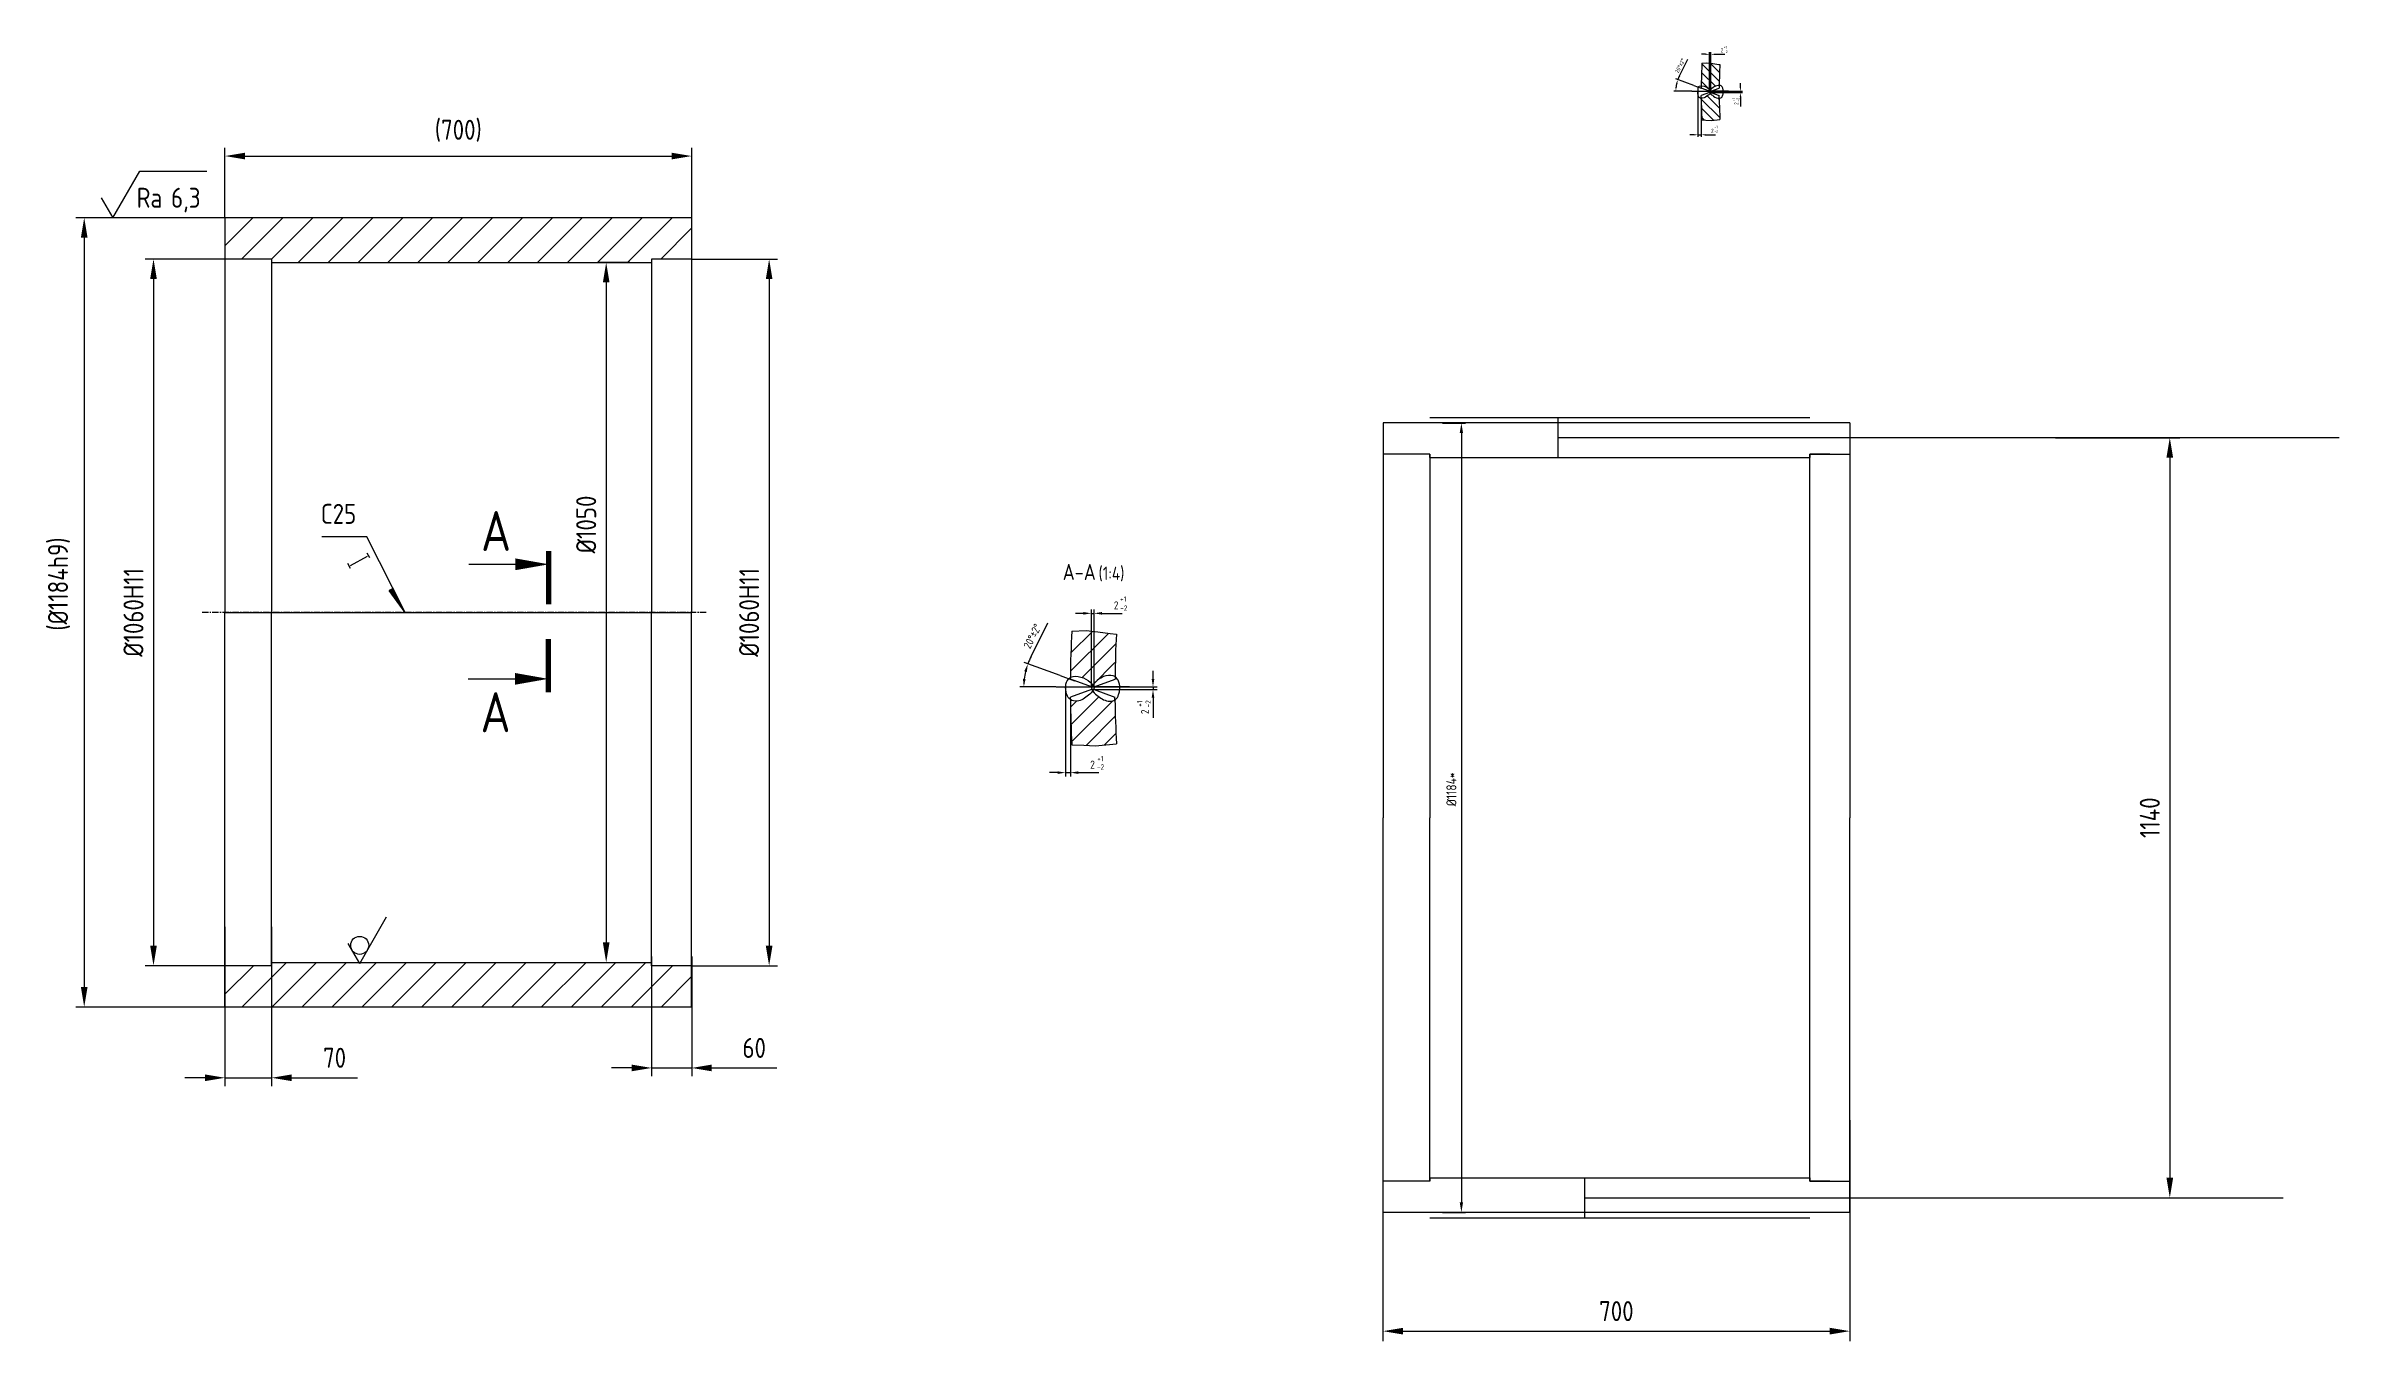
# Model space of a CAD drawing. Header units: millimetres. Extents: x 37984 to 44863, y -3403 to -1186.
# Drawn here: x 37984 to 41423, y -3128 to -1186 of the extents above; entities that cross this region are included whole.
import ezdxf
from ezdxf.enums import TextEntityAlignment as Align

# ---------------------------------------------------------------- set-up
doc = ezdxf.new("R2010")
doc.units = ezdxf.units.MM
doc.linetypes.add('CENTER', pattern=[50.8, 31.75, -6.35, 6.35, -6.35])
for name, color, linetype in [('Bord', 1, 'Continuous'), ('Cen', 5, 'CENTER'), ('Con', 6, 'Continuous'), ('Cont', 6, 'Continuous'), ('Dim', 7, 'Continuous'), ('Hatch', 2, 'Continuous'), ('Text', 3, 'Continuous'), ('Textb', 6, 'Continuous')]:
    doc.layers.add(name, color=color, linetype=linetype)
doc.styles.add('DIM', font='times.ttf', dxfattribs={"width": 0.8})
doc.styles.add('Style1', font='romans.shx', dxfattribs={"width": 0.8})
doc.dimstyles.new('LIN 2', dxfattribs={"dimscale": 2, "dimtxt": 3, "dimasz": 3, "dimexe": 1.5, "dimexo": 0, "dimgap": 1.5, "dimtad": 1, "dimdec": 0, "dimrnd": 1, "dimdsep": 46, "dimtxsty": 'Style1', "dimcen": 0, "dimdle": 2, "dimclrd": 256, "dimclrt": 3, "dimadec": 0, "dimazin": 0, "dimtfac": 0.666667, "dimtdec": 0, "dimtmove": 0, "dimatfit": 2, "dimfxl": 1, "dimtvp": 0.833333, "dimtolj": 1, "dimtzin": 0, "dimarcsym": 0})
doc.dimstyles.new('Lin 5', dxfattribs={"dimscale": 5, "dimtxt": 3, "dimasz": 3, "dimexe": 1.25, "dimexo": 0, "dimgap": 1.5, "dimtad": 1, "dimtoh": 1, "dimdec": 0, "dimtxsty": 'Style1', "dimcen": 2.5, "dimclrt": 3, "dimadec": 0, "dimazin": 0, "dimtfac": 1, "dimtdec": 0, "dimtmove": 0, "dimatfit": 2, "dimfxl": 1, "dimarcsym": 0})
doc.dimstyles.new('LIN2', dxfattribs={"dimscale": 2, "dimtxt": 3, "dimasz": 3, "dimexe": 1.5, "dimexo": 0, "dimgap": 1.5, "dimtad": 1, "dimdec": 4, "dimrnd": 1, "dimdsep": 46, "dimtxsty": 'DIM', "dimcen": 0, "dimdle": 2, "dimclrd": 256, "dimclrt": 3, "dimadec": 0, "dimazin": 0, "dimtfac": 0.666667, "dimtdec": 4, "dimtmove": 0, "dimatfit": 3, "dimfxl": 1, "dimtvp": 0.833333, "dimtolj": 1, "dimtzin": 0, "dimarcsym": 0})
doc.dimstyles.new('Svarka10', dxfattribs={"dimscale": 10, "dimtxt": 3, "dimasz": 4, "dimexe": 1.25, "dimexo": 0, "dimgap": 1.5, "dimtad": 1, "dimtoh": 1, "dimdec": 0, "dimtxsty": 'Style1', "dimblk": 'Arrow', "dimcen": 2.5, "dimclrt": 3, "dimadec": 0, "dimazin": 0, "dimtfac": 1, "dimtdec": 0, "dimtmove": 0, "dimatfit": 3, "dimldrblk": 'Arrow', "dimfxl": 1, "dimarcsym": 0})

# ---------------------------------------------------------------- blocks, each defined once
blk = doc.blocks.new('*D44')
at = {"layer": 'Dim', "color": 0, "lineweight": -2, "transparency": 16777216}
for p, q in [((38859.7, -1510.3), (38811.5, -1510.3)), ((38824, -1540.3), (38824, -2530.3)), ((38778.7, -2560.3), (38836.5, -2560.3))]:
    blk.add_line(p, q, dxfattribs=at)
at = {"layer": 'Dim', "color": 0, "transparency": 16777216}
for points in [[(38819, -1540.3), (38829, -1540.3), (38824, -1510.3)], [(38819, -2530.3), (38829, -2530.3), (38824, -2560.3)]]:
    blk.add_solid(points, dxfattribs=at)
at = {"layer": 'Dim', "color": 3, "transparency": 16777216, "insert": (38794, -1903.4), "char_height": 30, "attachment_point": 5, "rotation": 90, "style": 'Style1'}
blk.add_mtext('%%c1050', dxfattribs=at)
blk = doc.blocks.new('*D45')
at = {"layer": 'Dim', "color": 0, "lineweight": -2, "transparency": 16777216}
for p, q in [((38252.2, -1443.3), (38028.7, -1443.3)), ((38041.2, -1473.3), (38041.2, -2597.3)), ((38341.2, -2627.3), (38028.7, -2627.3))]:
    blk.add_line(p, q, dxfattribs=at)
at = {"layer": 'Dim', "color": 0, "transparency": 16777216}
for points in [[(38036.2, -1473.3), (38046.2, -1473.3), (38041.2, -1443.3)], [(38036.2, -2597.3), (38046.2, -2597.3), (38041.2, -2627.3)]]:
    blk.add_solid(points, dxfattribs=at)
at = {"layer": 'Dim', "color": 3, "transparency": 16777216, "insert": (38003.4, -1992.8), "char_height": 30, "attachment_point": 5, "rotation": 90, "style": 'Style1'}
blk.add_mtext('(%%c1184h9)', dxfattribs=at)
blk = doc.blocks.new('*D47')
at = {"layer": 'Dim', "color": 0, "lineweight": -2, "transparency": 16777216}
for p, q in [((40078.1, -1751.2), (40112.8, -1751.2)), ((40106.6, -1766.2), (40106.6, -2920.2)), ((40078.1, -2935.2), (40112.8, -2935.2))]:
    blk.add_line(p, q, dxfattribs=at)
at = {"layer": 'Dim', "color": 0, "transparency": 16777216}
for points in [[(40104.1, -1766.2), (40109.1, -1766.2), (40106.6, -1751.2)], [(40104.1, -2920.2), (40109.1, -2920.2), (40106.6, -2935.2)]]:
    blk.add_solid(points, dxfattribs=at)
at = {"layer": 'Dim', "color": 3, "transparency": 16777216, "insert": (40091.6, -2300.7), "char_height": 15, "attachment_point": 5, "rotation": 90, "style": 'Style1'}
blk.add_mtext('%%c1184*', dxfattribs=at)
blk = doc.blocks.new('*D48')
at = {"layer": 'Dim', "color": 0, "linetype": 'ByBlock', "lineweight": -2, "transparency": 16777216}
for p, q in [((40997.6, -1773.2), (41184, -1773.2)), ((40997.6, -2913.2), (41184, -2913.2))]:
    blk.add_line(p, q, dxfattribs=at)
at = {"layer": 'Dim', "linetype": 'ByBlock', "lineweight": -2, "transparency": 16777216}
blk.add_line((41169, -1803.2), (41169, -2883.2), dxfattribs=at)
at = {"layer": 'Dim', "transparency": 16777216}
for points in [[(41164, -1803.2), (41174, -1803.2), (41169, -1773.2)], [(41164, -2883.2), (41174, -2883.2), (41169, -2913.2)]]:
    blk.add_solid(points, dxfattribs=at)
at = {"layer": 'Dim', "color": 3, "transparency": 16777216, "insert": (41139, -2343.2), "char_height": 30, "attachment_point": 5, "rotation": 90, "style": 'Style1'}
blk.add_mtext('\\A1;1140', dxfattribs=at)
blk = doc.blocks.new('*D49')
at = {"layer": 'Dim', "color": 0, "linetype": 'ByBlock', "lineweight": -2, "transparency": 16777216}
for p, q in [((39989, -2797), (39989, -3128.3)), ((40689, -2797), (40689, -3128.3))]:
    blk.add_line(p, q, dxfattribs=at)
at = {"layer": 'Dim', "linetype": 'ByBlock', "lineweight": -2, "transparency": 16777216}
blk.add_line((40019, -3113.3), (40659, -3113.3), dxfattribs=at)
at = {"layer": 'Dim', "transparency": 16777216}
for points in [[(40019, -3108.3), (40019, -3118.3), (39989, -3113.3)], [(40659, -3108.3), (40659, -3118.3), (40689, -3113.3)]]:
    blk.add_solid(points, dxfattribs=at)
at = {"layer": 'Dim', "color": 3, "transparency": 16777216, "insert": (40339, -3083.3), "char_height": 30, "attachment_point": 5, "style": 'Style1'}
blk.add_mtext('\\A1;700', dxfattribs=at)
blk = doc.blocks.new('sherISO_09')
at = {"layer": 'Text'}
for q in [(4.04, 7), (-1.73, 3)]:
    blk.add_line((0, 0), q, dxfattribs=at)
blk.add_circle((0, 2.71), 1.35, dxfattribs=at)
blk = doc.blocks.new('Arrow')
blk.add_hatch(color=256).paths.add_polyline_path([(0, 0), (-1, 0), (-1, -0.167)])
blk.add_line((-1, 0), (-1, -0.167))
at = {"color": 0, "linetype": 'ByBlock', "lineweight": -2}
for q in [(-1, 0), (-1, -0.167)]:
    blk.add_line((0, 0), q, dxfattribs=at)
blk = doc.blocks.new('razrez01')
at = {"layer": 'Text'}
blk.add_lwpolyline([(-12, 0), (-5, 0)], dxfattribs=at)
blk.add_lwpolyline([(0, 0, 0, 1.76, 0), (-5, 0, 1.76, 1.76, 0)], format="xyseb", dxfattribs=at)
at = {"layer": 'Text', "const_width": 0.8}
blk.add_lwpolyline([(0, 2), (0, -6)], dxfattribs=at)
at = {"layer": 'Textb', "style": 'Style1', "width": 0.8}
blk.add_attdef('A', (-10.16, 2), '', height=6, dxfattribs=at)
blk = doc.blocks.new('razrez02')
at = {"layer": 'Text', "const_width": 0.8}
blk.add_lwpolyline([(0, 6), (0, -2)], dxfattribs=at)
at = {"layer": 'Text'}
blk.add_lwpolyline([(-12, 0), (-5, 0)], dxfattribs=at)
blk.add_lwpolyline([(0, 0, 0, 1.76, 0), (-5, 0, 1.76, 1.76, 0)], format="xyseb", dxfattribs=at)
at = {"layer": 'Textb', "style": 'Style1', "width": 0.8}
blk.add_attdef('А', (-10.16, -8), '', height=6, dxfattribs=at)
blk = doc.blocks.new('*D50')
at = {"layer": 'Dim', "color": 0, "lineweight": -2, "transparency": 16777216}
for p, q in [((38252.2, -1443.3), (38252.2, -1338.3)), ((38952.2, -1443.3), (38952.2, -1338.3)), ((38282.2, -1350.8), (38922.2, -1350.8))]:
    blk.add_line(p, q, dxfattribs=at)
at = {"layer": 'Dim', "color": 0, "transparency": 16777216}
for points in [[(38282.2, -1345.8), (38282.2, -1355.8), (38252.2, -1350.8)], [(38922.2, -1345.8), (38922.2, -1355.8), (38952.2, -1350.8)]]:
    blk.add_solid(points, dxfattribs=at)
at = {"layer": 'Dim', "color": 3, "transparency": 16777216, "insert": (38602.2, -1312.9), "char_height": 30, "attachment_point": 5, "style": 'Style1'}
blk.add_mtext('(700)', dxfattribs=at)
blk = doc.blocks.new('*D51')
at = {"layer": 'Dim', "color": 0, "lineweight": -2, "transparency": 16777216}
for p, q in [((38892.2, -2551.6), (38892.2, -2731)), ((38952.2, -2551.6), (38952.2, -2731)), ((38862.2, -2718.5), (38832.2, -2718.5)), ((38892.2, -2718.5), (38952.2, -2718.5)), ((38982.2, -2718.5), (39079.9, -2718.5))]:
    blk.add_line(p, q, dxfattribs=at)
at = {"layer": 'Dim', "color": 0, "transparency": 16777216}
for points in [[(38862.2, -2713.5), (38862.2, -2723.5), (38892.2, -2718.5)], [(38982.2, -2713.5), (38982.2, -2723.5), (38952.2, -2718.5)]]:
    blk.add_solid(points, dxfattribs=at)
at = {"layer": 'Dim', "color": 3, "transparency": 16777216, "insert": (39046, -2688.5), "char_height": 30, "attachment_point": 5, "style": 'Style1'}
blk.add_mtext('60', dxfattribs=at)
blk = doc.blocks.new('*D52')
at = {"layer": 'Dim', "color": 0, "lineweight": -2, "transparency": 16777216}
for p, q in [((38952.2, -1505.3), (39080.9, -1505.3)), ((39068.4, -1535.3), (39068.4, -2535.3)), ((38952.2, -2565.3), (39080.9, -2565.3))]:
    blk.add_line(p, q, dxfattribs=at)
at = {"layer": 'Dim', "color": 0, "transparency": 16777216}
for points in [[(39063.4, -1535.3), (39073.4, -1535.3), (39068.4, -1505.3)], [(39063.4, -2535.3), (39073.4, -2535.3), (39068.4, -2565.3)]]:
    blk.add_solid(points, dxfattribs=at)
at = {"layer": 'Dim', "color": 3, "transparency": 16777216, "insert": (39038.4, -2035.3), "char_height": 30, "attachment_point": 5, "rotation": 90, "style": 'Style1'}
blk.add_mtext('%%c1060H11', dxfattribs=at)
blk = doc.blocks.new('*D53')
at = {"layer": 'Dim', "lineweight": -2, "transparency": 16777216}
for p, q in [((39539.6, -2036.7), (39527.6, -2036.7)), ((39551.6, -2036.7), (39555.6, -2036.7)), ((39567.6, -2036.7), (39598, -2036.7))]:
    blk.add_line(p, q, dxfattribs=at)
at = {"layer": 'Dim', "color": 0, "lineweight": -2, "transparency": 16777216}
for p, q in [((39551.6, -2147.1), (39551.6, -2030.7)), ((39555.6, -2147.1), (39555.6, -2030.7))]:
    blk.add_line(p, q, dxfattribs=at)
at = {"layer": 'Dim', "transparency": 16777216}
for points in [[(39539.6, -2034.7), (39539.6, -2038.7), (39551.6, -2036.7)], [(39567.6, -2034.7), (39567.6, -2038.7), (39555.6, -2036.7)]]:
    blk.add_solid(points, dxfattribs=at)
at = {"layer": 'Dim', "color": 3, "transparency": 16777216, "insert": (39588.8, -2024.7), "char_height": 12, "attachment_point": 5, "style": 'Style1'}
blk.add_mtext('\\A1;2', dxfattribs=at)
blk = doc.blocks.new('*D54')
at = {"layer": 'Dim', "lineweight": -2, "transparency": 16777216}
for p, q in [((39644.1, -2135.1), (39644.1, -2123.1)), ((39644.1, -2147.1), (39644.1, -2151.1)), ((39644.1, -2163.1), (39644.1, -2193.5))]:
    blk.add_line(p, q, dxfattribs=at)
at = {"layer": 'Dim', "color": 0, "lineweight": -2, "transparency": 16777216}
for p, q in [((39555.6, -2147.1), (39650.1, -2147.1)), ((39555.6, -2151.1), (39650.1, -2151.1))]:
    blk.add_line(p, q, dxfattribs=at)
at = {"layer": 'Dim', "transparency": 16777216}
for points in [[(39642.1, -2135.1), (39646.1, -2135.1), (39644.1, -2147.1)], [(39642.1, -2163.1), (39646.1, -2163.1), (39644.1, -2151.1)]]:
    blk.add_solid(points, dxfattribs=at)
at = {"layer": 'Dim', "color": 3, "transparency": 16777216, "insert": (39632.1, -2184.3), "char_height": 12, "attachment_point": 5, "rotation": 90, "style": 'Style1'}
blk.add_mtext('\\A1;2', dxfattribs=at)
blk = doc.blocks.new('*D55')
at = {"layer": 'Dim', "lineweight": -2, "transparency": 16777216}
blk.add_line((39461.2, -2101.4), (39486.6, -2051.1), dxfattribs=at)
at = {"layer": 'Dim', "color": 0, "lineweight": -2, "transparency": 16777216}
for p, q in [((39504.7, -2130), (39450.8, -2110.4)), ((39498.6, -2147.1), (39444.3, -2147.1))]:
    blk.add_line(p, q, dxfattribs=at)
at = {"layer": 'Dim', "lineweight": -2, "transparency": 16777216}
for start, end in [(166.7917, 173.2083), (153.2083, 160)]:
    blk.add_arc((39551.6, -2147.1), 101.3, start, end, dxfattribs=at)
at = {"layer": 'Dim', "transparency": 16777216}
for points in [[(39451.1, -2123.4), (39454.9, -2124.5), (39456.4, -2112.4)], [(39453, -2135.2), (39449, -2135), (39450.3, -2147.1)]]:
    blk.add_solid(points, dxfattribs=at)
at = {"layer": 'Dim', "color": 3, "transparency": 16777216, "insert": (39463.2, -2070.9), "char_height": 12, "attachment_point": 5, "rotation": 63.2083, "style": 'Style1'}
blk.add_mtext('\\A1;20°%%P2%%d', dxfattribs=at)
blk = doc.blocks.new('*D56')
at = {"layer": 'Dim', "color": 0, "lineweight": -2, "transparency": 16777216}
for p, q in [((39513, -2147.1), (39513, -2281.6)), ((39520.2, -2166.1), (39520.2, -2281.6))]:
    blk.add_line(p, q, dxfattribs=at)
at = {"layer": 'Dim', "lineweight": -2, "transparency": 16777216}
for p, q in [((39501, -2275.6), (39489, -2275.6)), ((39513, -2275.6), (39520.2, -2275.6)), ((39532.2, -2275.6), (39562.6, -2275.6))]:
    blk.add_line(p, q, dxfattribs=at)
at = {"layer": 'Dim', "transparency": 16777216}
for points in [[(39501, -2273.6), (39501, -2277.6), (39513, -2275.6)], [(39532.2, -2273.6), (39532.2, -2277.6), (39520.2, -2275.6)]]:
    blk.add_solid(points, dxfattribs=at)
at = {"layer": 'Dim', "color": 3, "transparency": 16777216, "insert": (39553.4, -2263.6), "char_height": 12, "attachment_point": 5, "style": 'Style1'}
blk.add_mtext('\\A1;2', dxfattribs=at)
blk = doc.blocks.new('ZNAK02')
at = {"layer": 'Textb', "style": 'Style1', "width": 0.8}
blk.add_attdef('А-А', text='', height=6, dxfattribs=at).set_placement((13.92, -0.06), align=Align.RIGHT)
blk.add_attdef('SC(1)', (14.94, -0.06), '', height=5, dxfattribs=at)
blk = doc.blocks.new('*D57')
at = {"layer": 'Dim', "lineweight": -2, "transparency": 16777216}
for p, q in [((40472.7, -1198.2), (40466.7, -1198.2)), ((40478.7, -1198.2), (40480.7, -1198.2)), ((40486.7, -1198.2), (40501.9, -1198.2))]:
    blk.add_line(p, q, dxfattribs=at)
at = {"layer": 'Dim', "color": 0, "lineweight": -2, "transparency": 16777216}
for p, q in [((40478.7, -1253.5), (40478.7, -1195.2)), ((40480.7, -1253.5), (40480.7, -1195.2))]:
    blk.add_line(p, q, dxfattribs=at)
at = {"layer": 'Dim', "transparency": 16777216}
for points in [[(40472.7, -1197.2), (40472.7, -1199.2), (40478.7, -1198.2)], [(40486.7, -1197.2), (40486.7, -1199.2), (40480.7, -1198.2)]]:
    blk.add_solid(points, dxfattribs=at)
at = {"layer": 'Dim', "color": 3, "transparency": 16777216, "insert": (40497.3, -1192.2), "char_height": 6, "attachment_point": 5, "style": 'Style1'}
blk.add_mtext('\\A1;2', dxfattribs=at)
blk = doc.blocks.new('*D58')
at = {"layer": 'Dim', "color": 0, "lineweight": -2, "transparency": 16777216}
for p, q in [((40480.7, -1253.5), (40528, -1253.5)), ((40480.7, -1255.5), (40528, -1255.5))]:
    blk.add_line(p, q, dxfattribs=at)
at = {"layer": 'Dim', "lineweight": -2, "transparency": 16777216}
for p, q in [((40525, -1247.5), (40525, -1241.5)), ((40525, -1253.5), (40525, -1255.5)), ((40525, -1261.5), (40525, -1276.7))]:
    blk.add_line(p, q, dxfattribs=at)
at = {"layer": 'Dim', "transparency": 16777216}
for points in [[(40524, -1247.5), (40526, -1247.5), (40525, -1253.5)], [(40524, -1261.5), (40526, -1261.5), (40525, -1255.5)]]:
    blk.add_solid(points, dxfattribs=at)
at = {"layer": 'Dim', "color": 3, "transparency": 16777216, "insert": (40519, -1272.1), "char_height": 6, "attachment_point": 5, "rotation": 90, "style": 'Style1'}
blk.add_mtext('\\A1;2', dxfattribs=at)
blk = doc.blocks.new('*D59')
at = {"layer": 'Dim', "color": 0, "lineweight": -2, "transparency": 16777216}
for p, q in [((40455.3, -1244.9), (40428.3, -1235.1)), ((40452.2, -1253.5), (40425.1, -1253.5))]:
    blk.add_line(p, q, dxfattribs=at)
at = {"layer": 'Dim', "lineweight": -2, "transparency": 16777216}
blk.add_line((40433.5, -1230.6), (40446.2, -1205.5), dxfattribs=at)
for start, end in [(153.2083, 160), (166.7917, 173.2083)]:
    blk.add_arc((40478.7, -1253.5), 50.6, start, end, dxfattribs=at)
at = {"layer": 'Dim', "transparency": 16777216}
for points in [[(40428.5, -1241.6), (40430.4, -1242.2), (40431.2, -1236.1)], [(40429.5, -1247.5), (40427.5, -1247.4), (40428.1, -1253.5)]]:
    blk.add_solid(points, dxfattribs=at)
at = {"layer": 'Dim', "color": 3, "transparency": 16777216, "insert": (40434.5, -1215.3), "char_height": 6, "attachment_point": 5, "rotation": 63.2083, "style": 'Style1'}
blk.add_mtext('\\A1;20°%%P2%%d', dxfattribs=at)
blk = doc.blocks.new('*D60')
at = {"layer": 'Dim', "color": 0, "lineweight": -2, "transparency": 16777216}
for p, q in [((40461.3, -1253.9), (40461.3, -1321.9)), ((40466.3, -1264.1), (40466.3, -1321.9))]:
    blk.add_line(p, q, dxfattribs=at)
at = {"layer": 'Dim', "lineweight": -2, "transparency": 16777216}
for p, q in [((40455.3, -1318.9), (40449.3, -1318.9)), ((40461.3, -1318.9), (40466.3, -1318.9)), ((40472.3, -1318.9), (40487.5, -1318.9))]:
    blk.add_line(p, q, dxfattribs=at)
at = {"layer": 'Dim', "transparency": 16777216}
for points in [[(40455.3, -1317.9), (40455.3, -1319.9), (40461.3, -1318.9)], [(40472.3, -1317.9), (40472.3, -1319.9), (40466.3, -1318.9)]]:
    blk.add_solid(points, dxfattribs=at)
at = {"layer": 'Dim', "color": 3, "transparency": 16777216, "insert": (40482.9, -1312.9), "char_height": 6, "attachment_point": 5, "style": 'Style1'}
blk.add_mtext('\\A1;2', dxfattribs=at)
blk = doc.blocks.new('*D61')
at = {"layer": 'Dim', "color": 0, "lineweight": -2, "transparency": 16777216}
for p, q in [((38252.2, -1505.4), (38132.6, -1505.4)), ((38145.1, -1535.4), (38145.1, -2535.3)), ((38252.2, -2565.3), (38132.6, -2565.3))]:
    blk.add_line(p, q, dxfattribs=at)
at = {"layer": 'Dim', "color": 0, "transparency": 16777216}
for points in [[(38140.1, -1535.4), (38150.1, -1535.4), (38145.1, -1505.4)], [(38140.1, -2535.3), (38150.1, -2535.3), (38145.1, -2565.3)]]:
    blk.add_solid(points, dxfattribs=at)
at = {"layer": 'Dim', "color": 3, "transparency": 16777216, "insert": (38115.1, -2035.3), "char_height": 30, "attachment_point": 5, "rotation": 90, "style": 'Style1'}
blk.add_mtext('%%c1060H11', dxfattribs=at)
blk = doc.blocks.new('*D62')
at = {"layer": 'Dim', "color": 0, "lineweight": -2, "transparency": 16777216}
for p, q in [((38252.2, -2506.9), (38252.2, -2745.8)), ((38322.2, -2506.9), (38322.2, -2745.8)), ((38222.2, -2733.3), (38192.2, -2733.3)), ((38252.2, -2733.3), (38322.2, -2733.3)), ((38352.2, -2733.3), (38451, -2733.3))]:
    blk.add_line(p, q, dxfattribs=at)
at = {"layer": 'Dim', "color": 0, "transparency": 16777216}
for points in [[(38222.2, -2728.3), (38222.2, -2738.3), (38252.2, -2733.3)], [(38352.2, -2728.3), (38352.2, -2738.3), (38322.2, -2733.3)]]:
    blk.add_solid(points, dxfattribs=at)
at = {"layer": 'Dim', "color": 3, "transparency": 16777216, "insert": (38416.6, -2703.3), "char_height": 30, "attachment_point": 5, "style": 'Style1'}
blk.add_mtext('70', dxfattribs=at)
blk = doc.blocks.new('SHERISO_03')
at = {"layer": 'Text'}
blk.add_line((4.04, 7), (14.12, 7), dxfattribs=at)
blk.add_lwpolyline([(-1.73, 3), (0, 0), (4.04, 7)], dxfattribs=at)
at = {"layer": 'Text', "style": 'Style1', "width": 0.8}
blk.add_text('Ra', height=3, dxfattribs=at).set_placement((3.58, 1.5))
blk.add_attdef('6,3', (8.73, 1.5), '', height=3, dxfattribs=at)

msp = doc.modelspace()

# ---------------------------------------------------------------- linework, layer by layer
at = {"layer": 'Bord'}
for p, q in [((40478.74368, -1255.45479), (40466.22193, -1260.01233)), ((40466.29515, -1265.47366), (40466.22193, -1260.01233)), ((40466.30623, -1243.1182), (40466.22871, -1248.89971)), ((40478.74368, -1253.45479), (40466.22871, -1248.89971)), ((40480.72385, -1253.45479), (40478.74368, -1253.45479)), ((40480.72385, -1255.45479), (40478.74368, -1255.45479)), ((40478.76352, -1253.45479), (40480.74368, -1253.45479)), ((40478.76352, -1255.45479), (40480.74368, -1255.45479)), ((40480.74368, -1253.45479), (40493.27839, -1248.89253)), ((40480.74368, -1255.45479), (40493.23875, -1259.998)), ((40493.18171, -1264.25205), (40493.23875, -1259.998)), ((40493.23086, -1245.34778), (40493.27839, -1248.89253)), ((39587.16416, -2131.64896), (39587.12678, -2135.6139)), ((39551.61103, -2151.08469), (39520.12432, -2162.54492)), ((39520.1563, -2166.12759), (39520.12432, -2162.54492)), ((39520.12452, -2135.62454), (39520.14727, -2132.99758)), ((39551.61103, -2147.08469), (39520.12452, -2135.62454)), ((39555.57137, -2147.08469), (39551.61103, -2147.08469)), ((39555.57137, -2151.08469), (39551.61103, -2151.08469)), ((39551.6507, -2147.08469), (39555.61103, -2147.08469)), ((39551.6507, -2151.08469), (39555.61103, -2151.08469)), ((39555.61103, -2147.08469), (39587.12678, -2135.6139)), ((39555.61103, -2151.08469), (39586.865, -2162.44864)), ((39586.94609, -2166.62901), (39586.865, -2162.44864))]:
    msp.add_line(p, q, dxfattribs=at)
for points in [[(40467.29887, -1211.71253), (40474.8625, -1211.22173), (40483.5454, -1212.16748), (40492.80432, -1213.43293), (40494.23708, -1213.62303)], [(40467.26871, -1296.60629), (40473.14412, -1297.1924), (40481.66303, -1297.5414), (40494.28107, -1296.13402)], [(39522.22962, -2063.27346), (39543.84866, -2062.61857), (39561.21447, -2064.51008), (39579.73231, -2067.04097), (39589.08982, -2067.74351)], [(39522.16906, -2233.70979), (39540.41191, -2234.55993), (39557.44972, -2235.25792), (39589.17838, -2232.18956)]]:
    msp.add_lwpolyline(points, dxfattribs=at)
for points, knots in [([(40480.72385, -1253.45479), (40479.81444, -1252.20392), (40476.03057, -1246.9993), (40467.74819, -1244.23984), (40462.9484, -1246.43232), (40461.28062, -1247.44338), (40461.66787, -1251.68078), (40461.06511, -1255.61167), (40461.42377, -1259.57917), (40462.58659, -1263.98119), (40470.04793, -1264.60516), (40475.67387, -1260.60584), (40480.03098, -1256.82235), (40480.92277, -1254.11016), (40480.7261, -1253.4622), (40480.72385, -1253.45479)], [0, 0, 0, 0, 4.6779152324, 19.4639427427, 19.8990843898, 20.5528475784, 25.1586873004, 30.3024523263, 33.1232609793, 37.2035865492, 42.4259254243, 51.9111116844, 57.6348582598, 59.6423244896, 59.6655641039, 59.6655641039, 59.6655641039, 59.6655641039]), ([(40478.78335, -1253.45479), (40479.70978, -1252.21576), (40483.42553, -1247.24629), (40491.01865, -1243.71352), (40496.80466, -1245.69352), (40498.22076, -1247.96379), (40499.15914, -1251.49946), (40499.46343, -1255.69383), (40498.53073, -1259.57996), (40497.15424, -1264.0296), (40489.56229, -1264.61119), (40483.82849, -1260.61564), (40479.47657, -1256.82165), (40478.58443, -1254.11016), (40478.7811, -1253.4622), (40478.78335, -1253.45479)], [0, 0, 0, 0, 4.6779152324, 18.7621678257, 20.6299917481, 22.215876152, 26.4806901034, 31.6229936001, 34.4945835874, 38.679569996, 44.1868097277, 53.6719959878, 59.3957425632, 61.4032087931, 61.4264484074, 61.4264484074, 61.4264484074, 61.4264484074]), ([(39555.57137, -2147.08469), (39553.75123, -2144.58237), (39546.17798, -2134.17069), (39529.6777, -2128.68036), (39520.01444, -2133.03709), (39516.4531, -2135.3668), (39512.53571, -2142.58742), (39513.06211, -2151.57868), (39514.62265, -2159.85703), (39519.64572, -2167.56726), (39533.77383, -2169.67722), (39545.56067, -2161.32836), (39554.17923, -2153.824), (39555.96921, -2148.39544), (39555.57587, -2147.09952), (39555.57137, -2147.08469)], [0, 0, 0, 0, 9.3558304648, 38.9278854855, 39.7981687796, 41.1056951568, 51.6436835877, 62.1174216493, 67.6766411104, 77.0032019627, 87.4478797128, 106.418252233, 117.8657453838, 121.8806778435, 121.9271570722, 121.9271570722, 121.9271570722, 121.9271570722]), ([(39551.69036, -2147.08469), (39553.53676, -2144.61399), (39560.94231, -2134.70452), (39576.44331, -2127.28153), (39588.69717, -2132.11232), (39591.73704, -2136.93524), (39594.74234, -2143.92645), (39594.20257, -2151.56333), (39592.56486, -2159.6114), (39588.16261, -2167.91523), (39573.51995, -2169.55872), (39561.72712, -2161.37464), (39553.08063, -2153.82069), (39551.29252, -2148.39544), (39551.68586, -2147.09952), (39551.69036, -2147.08469)], [0, 0, 0, 0, 9.3558304648, 37.5243356513, 41.2599834963, 47.8059471365, 53.7570714393, 64.0323896255, 69.7968656805, 78.7669012465, 89.78138071, 108.7517532302, 120.199246381, 124.2141788407, 124.2606580694, 124.2606580694, 124.2606580694, 124.2606580694])]:
    msp.add_open_spline(points, degree=3, knots=knots, dxfattribs=at)
at = {"layer": 'Cen', "ltscale": 0.3}
msp.add_line((38974.18685, -2035.33827), (38216.0877, -2035.33827), dxfattribs=at)
at = {"layer": 'Con'}
for p, q in [((38322.18408, -1505.35979), (38252.18408, -1505.36233)), ((38252.20333, -2035.33827), (38952.18656, -2035.34418)), ((38322.18408, -2565.31745), (38252.18408, -2565.3149))]:
    msp.add_line(p, q, dxfattribs=at)
at = {"layer": 'Cont'}
for p, q in [((38952.18157, -1443.334), (38252.18183, -1443.33991)), ((38252.18183, -1443.3403), (38252.20333, -2035.33827)), ((38952.18157, -1443.34018), (38952.18656, -2035.33827)), ((38322.18408, -1505.25182), (38322.20333, -2035.33573)), ((38322.18427, -1510.34), (38892.18188, -1510.34222)), ((38952.18184, -1505.3386), (38892.18184, -1505.3386)), ((38892.18656, -1505.3386), (38892.18656, -2035.33878)), ((40689.02675, -1751.1631), (39989.02701, -1751.169)), ((39989.02701, -1751.16939), (39989.04851, -2343.16736)), ((40059.02635, -1743.16877), (40629.02738, -1743.17098)), ((40689.02675, -1751.16927), (40689.03174, -2343.16736)), ((40059.02612, -1798.16877), (39989.02665, -1798.16826)), ((40059.02612, -1803.16877), (40059.02612, -1798.16877)), ((40059.02612, -1803.16877), (40629.02715, -1803.17098)), ((40059.02687, -1798.17076), (40059.02763, -2343.16736)), ((40629.02715, -1798.16861), (40629.02715, -1803.17098)), ((40629.02715, -1803.17098), (40629.02716, -1798.17091)), ((40629.02715, -2888.16993), (40629.02715, -1803.17098)), ((40659.02716, -1798.1713), (40629.02716, -1798.17088)), ((40629.02716, -1798.17091), (40689.02665, -1798.17158)), ((38252.18183, -2627.3403), (38252.20333, -2035.33827)), ((38322.18408, -2565.31745), (38322.20333, -2035.34081)), ((38892.18656, -2565.33923), (38892.18656, -2035.33777)), ((38952.18157, -2627.34018), (38952.18656, -2035.33827)), ((39989.02701, -2935.16939), (39989.04851, -2343.16736)), ((40059.02687, -2888.16803), (40059.02763, -2343.16736)), ((40689.02675, -2935.16927), (40689.03174, -2343.16736)), ((38322.18427, -2560.34189), (38892.18213, -2560.33981)), ((38952.18209, -2565.33923), (38892.18209, -2565.33923)), ((38952.18157, -2627.3466), (38252.18183, -2627.34069)), ((40059.02612, -2888.17002), (39989.02665, -2888.17052)), ((40059.02612, -2883.17002), (40629.02715, -2883.16794)), ((40059.02612, -2883.17002), (40059.02612, -2888.17002)), ((40629.02715, -2883.16781), (40629.02716, -2888.16788)), ((40629.02716, -2888.16788), (40689.02665, -2888.1672)), ((40659.02716, -2888.16749), (40629.02716, -2888.1679)), ((40689.02675, -2935.17569), (39989.02701, -2935.16978)), ((40059.02633, -2943.17002), (40629.02737, -2943.16794))]:
    msp.add_line(p, q, dxfattribs=at)
for centre, radius, start, end in [((41316.72385, -1254.46121), 850.5, 177.11892827, 179.23584887), ((41316.72385, -1254.46121), 823.5, 177.15747947, 179.36553115), ((41316.72385, -1254.46121), 850.5, 180.69213786, 182.84035792), ((41687.73408, -1239.07232), 1194.81772, 181.20740514, 182.73872142), ((41227.57137, -2149.09754), 1707.5, 177.11892827, 179.45975205), ((41227.57137, -2149.09754), 1640.5, 177.15747947, 179.3905831), ((41227.57137, -2149.09754), 1707.5, 180.57145911, 182.84035792), ((41969.59183, -2118.31976), 2383.13544, 181.16153953, 182.73872142)]:
    msp.add_arc(centre, radius, start, end, dxfattribs=at)
at = {"layer": 'Dim'}
for p, q in [((40452.24427, -1253.45479), (40478.74368, -1253.45479)), ((40455.27494, -1244.91286), (40466.22871, -1248.89971)), ((40507.2431, -1253.45479), (40480.74368, -1253.45479)), ((40251.22712, -1743.16951), (40251.22689, -1803.16951)), ((40251.227, -1773.16951), (41422.95949, -1773.16951)), ((39504.67355, -2130.00085), (39526.58109, -2137.97454)), ((39498.6122, -2147.08469), (39551.61103, -2147.08469)), ((39608.60986, -2147.08469), (39555.61103, -2147.08469)), ((40291.27982, -2883.16917), (40291.28004, -2943.16917)), ((40291.27993, -2913.16917), (41338.95834, -2913.16917))]:
    msp.add_line(p, q, dxfattribs=at)
at = {"layer": 'Hatch'}
for p, q in [((40487.54734, -1246.12166), (40466.72398, -1225.2983)), ((40493.37888, -1238.48282), (40467.26604, -1212.36997)), ((40493.73781, -1225.37136), (40480.16582, -1211.79937)), ((40494.13965, -1293.12512), (40466.29253, -1265.278)), ((40479.87844, -1251.92314), (40466.37514, -1238.41985)), ((40493.58711, -1279.1022), (40475.16414, -1260.67922)), ((40493.20312, -1265.24782), (40492.10966, -1264.15436)), ((40484.59872, -1297.05458), (40466.57893, -1279.03479)), ((40471.17411, -1297.10035), (40467.09858, -1293.02482)), ((38252.18336, -1485.44997), (38294.29378, -1443.33956)), ((38277.17319, -1505.36143), (38339.19544, -1443.33918)), ((38322.0761, -1505.35979), (38384.0971, -1443.3388)), ((38361.99702, -1510.34016), (38428.99876, -1443.33842)), ((38406.89813, -1510.34033), (38473.90042, -1443.33804)), ((38451.79923, -1510.34051), (38518.80208, -1443.33766)), ((38496.70034, -1510.34068), (38563.70374, -1443.33728)), ((38541.60144, -1510.34086), (38608.6054, -1443.3369)), ((38586.50255, -1510.34103), (38653.50706, -1443.33653)), ((38631.40366, -1510.3412), (38698.40871, -1443.33615)), ((38676.30476, -1510.34138), (38743.31037, -1443.33577)), ((38721.20587, -1510.34155), (38788.21203, -1443.33539)), ((38766.10698, -1510.34173), (38833.11369, -1443.33501)), ((38811.00808, -1510.3419), (38878.01535, -1443.33463)), ((38855.90919, -1510.34207), (38922.91701, -1443.33425)), ((38905.81394, -1505.3386), (38952.1817, -1458.97085)), ((39520.28476, -2123.52994), (39577.12947, -2066.68523)), ((39520.89789, -2095.97604), (39553.10007, -2063.77386)), ((39538.33703, -2132.41844), (39588.43085, -2082.32461)), ((39553.67483, -2144.02141), (39587.05099, -2110.64525)), ((39520.94439, -2203.69261), (39562.81723, -2161.81977)), ((39520.36833, -2177.32791), (39529.2124, -2168.48384)), ((39521.97047, -2229.6073), (39583.58867, -2167.9891)), ((39543.81903, -2234.69951), (39587.56357, -2190.95497)), ((39571.56658, -2233.89273), (39588.4987, -2216.96061)), ((38252.18254, -2607.98282), (38294.8489, -2565.31645)), ((38277.72572, -2627.34091), (38344.72483, -2560.3418)), ((38322.62662, -2627.34129), (38389.62627, -2560.34164)), ((38367.52753, -2627.34167), (38434.52772, -2560.34148)), ((38412.42843, -2627.34205), (38479.42916, -2560.34131)), ((38457.32933, -2627.34242), (38524.3306, -2560.34115)), ((38502.23023, -2627.3428), (38569.23205, -2560.34099)), ((38547.13113, -2627.34318), (38614.13349, -2560.34082)), ((38592.03203, -2627.34356), (38659.03494, -2560.34066)), ((38636.93294, -2627.34394), (38703.93638, -2560.34049)), ((38681.83384, -2627.34432), (38748.83783, -2560.34033)), ((38726.73474, -2627.3447), (38793.73927, -2560.34017)), ((38771.63564, -2627.34508), (38838.64072, -2560.34)), ((38816.53654, -2627.34546), (38883.54216, -2560.33984)), ((38861.43744, -2627.34584), (38923.44405, -2565.33923)), ((38906.33834, -2627.34621), (38952.18195, -2581.50261)), ((38951.23925, -2627.34659), (38952.18157, -2626.40427))]:
    msp.add_line(p, q, dxfattribs=at)
at = {"layer": 'Text'}
for p, q in [((38440.31252, -1964.88871), (38466.10447, -1950.8041)), ((38469.6695, -1953.60181), (38465.53742, -1946.37471)), ((38440.30794, -1969.48706), (38436.48498, -1962.04435))]:
    msp.add_line(p, q, dxfattribs=at)

# ---------------------------------------------------------------- block references
at = {"layer": 'Dim'}
for name, p, xscale, yscale, zscale, values in [('SHERISO_03', (38084.05859, -1443.33991), 10, 10, 10, {'6,3': '6,3'}), ('razrez01', (38737.94509, -1963.1268), 10, 10, 10, {'A': 'А'}), ('ZNAK02', (39502.63907, -1986.37724), 4, 4, 4, {'А-А': 'А-А', 'SC(1)': '(1:4)'}), ('razrez02', (38737.21651, -2134.96107), 10, 10, 10, {'А': 'А'})]:
    msp.add_blockref(name, p, dxfattribs=dict(at, xscale=xscale, yscale=yscale, zscale=zscale)).add_auto_attribs(values)
at = {"layer": 'Dim', "xscale": 10, "yscale": 10, "zscale": 10}
msp.add_blockref('sherISO_09', (38454.31669, -2561.7396), dxfattribs=at)

# ---------------------------------------------------------------- texts
at = {"layer": 'Text', "style": 'Style1', "width": 0.8}
for s, height, p in [('+1', 4, (40500.22453, -1189.52802)), ('-2', 4, (40500.34161, -1196.33377)), ('+1', 4, (40486.03551, -1309.19893)), ('-2', 4, (40485.88532, -1315.49893)), ('C25', 30, (38395.88442, -1902.47888)), ('+1', 8, (39594.57272, -2019.23115)), ('-2', 8, (39594.80688, -2032.84266)), ('-2', 8, (39560.00699, -2271.17298)), ('+1', 8, (39560.30738, -2258.57298))]:
    msp.add_text(s, height=height, dxfattribs=at).set_placement(p)
for s, height, p in [('+1', 4, (40517.03028, -1268.41959)), ('-2', 4, (40523.33028, -1268.85987)), ('+1', 8, (39628.18423, -2177.0143)), ('-2', 8, (39640.78423, -2177.89485))]:
    msp.add_text(s, height=height, rotation=90, dxfattribs=at).set_placement(p)

# ---------------------------------------------------------------- dimensions: what is measured, and where the dimension line sits
at = {"layer": 'Dim'}
for base, line1, line2, override, picture, middle in [((40428.43962, -1247.57508), ((40478.74368, -1253.45479), (40455.27494, -1244.91286)), ((40480.72385, -1253.45479), (40452.24427, -1253.45479)), {"dimtxsty": 'Style1'}, '*D59', (40434.52721, -1215.34784)), ((39451.0029, -2135.32529), ((39551.61103, -2147.08469), (39504.67355, -2130.00085)), ((39555.57137, -2147.08469), (39498.6122, -2147.08469)), {"dimscale": 4, "dimtxsty": 'Style1'}, '*D55', (39463.17809, -2070.87079))]:
    dim = msp.add_angular_dim_2l(base=base, line1=line1, line2=line2, text='<>%%P2%%d', dimstyle='LIN2', override=override, dxfattribs=at)
    dim.commit()
    dim.dimension.update_dxf_attribs({"geometry": picture, "text_midpoint": middle})
for base, p1, p2, dimstyle, override, picture, middle in [((40480.72385, -1198.23881), (40478.72385, -1253.45479), (40480.72385, -1253.45479), 'LIN2', {"dimtxsty": 'Style1'}, '*D57', (40497.32385, -1192.23881)), ((38322.18621, -2733.34614), (38252.18621, -2506.86237), (38322.18621, -2506.86491), 'Lin 5', {"dimscale": 10}, '*D62', (38416.61478, -2703.34614)), ((38952.1822, -2718.54838), (38892.1822, -2551.58569), (38952.1822, -2551.58619), 'Lin 5', {"dimscale": 10}, '*D51', (39046.03935, -2688.54838)), ((40689.02791, -3113.29585), (39989.03203, -2797.01748), (40689.02791, -2797.02339), 'LIN 2', {"dimscale": 10, "dimarcsym": 1}, '*D49', (40339.02997, -3083.29585))]:
    dim = msp.add_linear_dim(base=base, p1=p1, p2=p2, dimstyle=dimstyle, override=override, dxfattribs=at)
    dim.commit()
    dim.dimension.update_dxf_attribs({"geometry": picture, "text_midpoint": middle})
for base, p1, p2, text, dimstyle, override, picture, middle in [((40466.27713, -1318.85862), (40461.32356, -1253.9479), (40466.27713, -1264.12997), '2', 'LIN2', {"dimtxsty": 'Style1'}, '*D60', (40482.87713, -1312.85862)), ((38952.18157, -1350.7745), (38252.18183, -1443.33991), (38952.18157, -1443.34018), '(<>)', 'Lin 5', {"dimscale": 10}, '*D50', (38602.1817, -1312.91735)), ((39555.57137, -2036.65275), (39551.57137, -2147.08469), (39555.57137, -2147.08469), '2', 'LIN2', {"dimscale": 4, "dimtxsty": 'Style1'}, '*D53', (39588.77137, -2024.65275)), ((39520.1563, -2275.58489), (39513.01853, -2147.08469), (39520.1563, -2166.12759), '2', 'LIN2', {"dimscale": 4, "dimtxsty": 'Style1'}, '*D56', (39553.3563, -2263.58489))]:
    dim = msp.add_linear_dim(base=base, p1=p1, p2=p2, text=text, dimstyle=dimstyle, override=override, dxfattribs=at)
    dim.commit()
    dim.dimension.update_dxf_attribs({"geometry": picture, "text_midpoint": middle})
for base, p1, p2, dimstyle, override, picture, middle in [((40525.00596, -1255.45479), (40480.74368, -1253.45479), (40480.74368, -1255.45479), 'LIN2', {"dimtxsty": 'Style1'}, '*D58', (40519.00596, -1272.05479)), ((41168.96826, -2913.16917), (40997.56772, -1773.16951), (40997.56772, -2913.16917), 'LIN 2', {"dimscale": 10, "dimarcsym": 1}, '*D48', (41138.96826, -2343.16934))]:
    dim = msp.add_linear_dim(base=base, p1=p1, p2=p2, angle=90, dimstyle=dimstyle, override=override, dxfattribs=at)
    dim.commit()
    dim.dimension.update_dxf_attribs({"geometry": picture, "text_midpoint": middle})
for base, p1, p2, text, picture, middle in [((38041.21241, -2627.3405), (38252.18183, -1443.33991), (38341.23009, -2627.3405), '(%%c<>h9)', '*D45', (38041.21241, -1992.82598)), ((38823.95458, -2560.34272), (38859.71569, -1510.34209), (38778.7403, -2560.34272), '%%c<>', '*D44', (38823.95458, -1903.35228))]:
    dim = msp.add_linear_dim(base=base, p1=p1, p2=p2, angle=90, text=text, dimstyle='Lin 5', override={"dimscale": 10}, dxfattribs=at)
    dim.commit()
    dim.dimension.update_dxf_attribs({"geometry": picture, "text_midpoint": middle, "dimtype": 160})
for base, p1, p2, text, dimstyle, override, picture, middle in [((38145.08948, -2565.3149), (38252.18408, -1505.36233), (38252.18408, -2565.3149), '%%c<>H11', 'Lin 5', {"dimscale": 10}, '*D61', (38115.08948, -2035.33862)), ((39068.4302, -2565.33923), (38952.18184, -1505.3386), (38952.18209, -2565.33923), '%%c<>H11', 'Lin 5', {"dimscale": 10}, '*D52', (39038.4302, -2035.33892)), ((39644.13559, -2151.08469), (39555.61103, -2147.08469), (39555.61103, -2151.08469), '2', 'LIN2', {"dimscale": 4, "dimtxsty": 'Style1'}, '*D54', (39632.13559, -2184.28469))]:
    dim = msp.add_linear_dim(base=base, p1=p1, p2=p2, angle=90, text=text, dimstyle=dimstyle, override=override, dxfattribs=at)
    dim.commit()
    dim.dimension.update_dxf_attribs({"geometry": picture, "text_midpoint": middle})
dim = msp.add_linear_dim(base=(40106.56516, -2935.16959), p1=(40078.07271, -1751.16923), p2=(40078.07527, -2935.16959), angle=90, text='%%c<>*', dimstyle='Lin 5', dxfattribs=at)
dim.commit()
dim.dimension.update_dxf_attribs({"geometry": '*D47', "text_midpoint": (40106.56516, -2300.65507), "dimtype": 160})

# ---------------------------------------------------------------- leaders
msp.add_leader([(38522.36372, -2035.33827), (38464.90954, -1921.85451), (38397.73176, -1921.85451)], dimstyle='Svarka10', override={"dimscale": 10}, dxfattribs=at)

doc.saveas('drawing.dxf')
